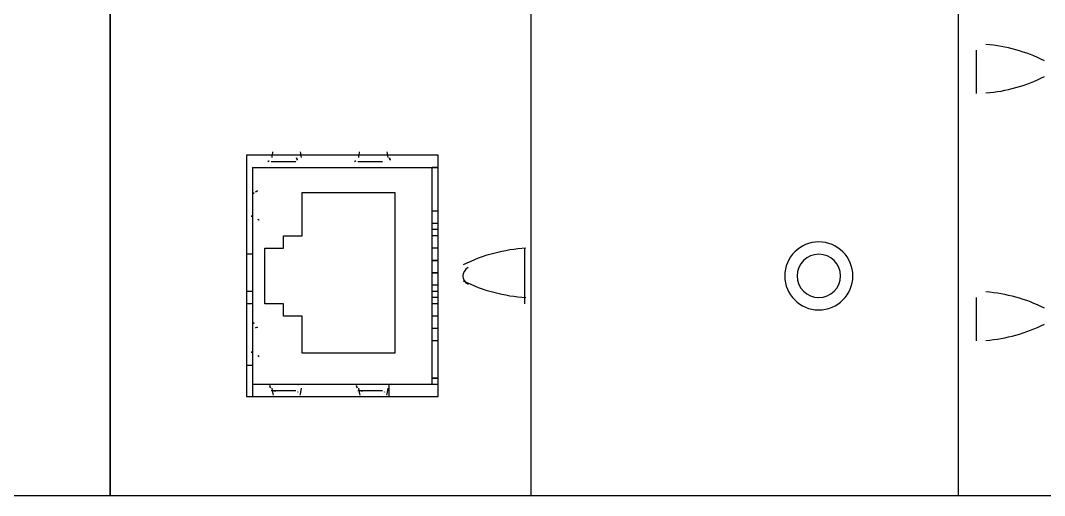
# Model space of a CAD drawing. Header units: inches. Extents: x 100535554 to 201081702, y 63708552 to 127420865.
# Drawn here: x 100541677.68 to 100541693.1, y 63710565.42 to 63710572.58 of the extents above; entities that cross this region are included whole.
import ezdxf

# ---------------------------------------------------------------- set-up
doc = ezdxf.new("R2010")
doc.units = ezdxf.units.IN
doc.header["$MEASUREMENT"] = 0

msp = doc.modelspace()

# ---------------------------------------------------------------- linework, layer by layer
at = {"color": 7, "linetype": 'Continuous', "lineweight": 25, "true_color": 0x000007}
for p, q in [((100541679.035, 63710565.42), (100541679.035, 63710585.456)), ((100541692.082, 63710571.478), (100541692.082, 63710572.13)), ((100541692.175, 63710572.13), (100541692.175, 63710572.13)), ((100541692.175, 63710571.478), (100541692.175, 63710571.478)), ((100541683.974, 63710570.546), (100541681.085, 63710570.546)), ((100541681.085, 63710570.546), (100541681.085, 63710566.911)), ((100541683.974, 63710566.911), (100541683.974, 63710570.546)), ((100541681.179, 63710570.36), (100541683.974, 63710570.36)), ((100541681.458, 63710570.453), (100541681.831, 63710570.453)), ((100541682.763, 63710570.453), (100541683.136, 63710570.453)), ((100541683.881, 63710567.098), (100541683.881, 63710570.36)), ((100541683.881, 63710567.098), (100541683.881, 63710570.36)), ((100541681.179, 63710569.987), (100541681.179, 63710569.521)), ((100541681.924, 63710569.987), (100541683.322, 63710569.987)), ((100541681.924, 63710569.334), (100541681.924, 63710569.987)), ((100541683.322, 63710569.987), (100541683.322, 63710567.564)), ((100541683.974, 63710569.707), (100541683.881, 63710569.707)), ((100541683.974, 63710569.521), (100541683.881, 63710569.521)), ((100541683.974, 63710569.428), (100541683.881, 63710569.428)), ((100541681.644, 63710569.334), (100541681.924, 63710569.334)), ((100541681.644, 63710569.148), (100541681.644, 63710569.334)), ((100541683.974, 63710569.334), (100541683.881, 63710569.334)), ((100541681.365, 63710569.148), (100541681.644, 63710569.148)), ((100541681.365, 63710568.309), (100541681.365, 63710569.148)), ((100541683.974, 63710569.148), (100541683.881, 63710569.148)), ((100541683.974, 63710569.148), (100541683.881, 63710569.148)), ((100541685.279, 63710568.309), (100541685.279, 63710569.148)), ((100541681.179, 63710569.055), (100541681.085, 63710569.055)), ((100541681.179, 63710568.496), (100541681.085, 63710568.496)), ((100541683.974, 63710568.589), (100541683.881, 63710568.589)), ((100541683.974, 63710568.496), (100541683.881, 63710568.496)), ((100541681.179, 63710568.309), (100541681.085, 63710568.309)), ((100541681.644, 63710568.309), (100541681.365, 63710568.309)), ((100541681.644, 63710568.123), (100541681.644, 63710568.309)), ((100541683.974, 63710568.403), (100541683.881, 63710568.403)), ((100541683.974, 63710568.309), (100541683.881, 63710568.309)), ((100541692.082, 63710567.75), (100541692.082, 63710568.403)), ((100541692.175, 63710568.403), (100541692.175, 63710568.403)), ((100541681.924, 63710568.123), (100541681.644, 63710568.123)), ((100541681.924, 63710567.564), (100541681.924, 63710568.123)), ((100541683.974, 63710568.123), (100541683.881, 63710568.123)), ((100541683.974, 63710568.123), (100541683.881, 63710568.123)), ((100541681.179, 63710567.937), (100541681.179, 63710567.471)), ((100541683.974, 63710567.937), (100541683.881, 63710567.937)), ((100541683.974, 63710567.75), (100541683.881, 63710567.75)), ((100541692.175, 63710567.75), (100541692.175, 63710567.75)), ((100541683.322, 63710567.564), (100541681.924, 63710567.564)), ((100541681.179, 63710567.377), (100541681.085, 63710567.377)), ((100541681.179, 63710567.098), (100541683.974, 63710567.098)), ((100541683.229, 63710567.098), (100541683.229, 63710566.911)), ((100541681.458, 63710567.005), (100541681.831, 63710567.005)), ((100541682.763, 63710567.005), (100541683.136, 63710567.005)), ((100541681.085, 63710566.911), (100541683.974, 63710566.911)), ((100541681.458, 63710566.911), (100541681.831, 63710566.911)), ((100541682.763, 63710566.911), (100541683.136, 63710566.911)), ((100541665.429, 63710565.42), (100541679.035, 63710565.42)), ((100541679.035, 63710565.42), (100541685.372, 63710565.42)), ((100541685.372, 63710565.42), (100541691.802, 63710565.42))]:
    msp.add_line(p, q, dxfattribs=at)
for points in [[(100541679.035, 63710585.456), (100541679.035, 63710582.288), (100541679.035, 63710565.42)], [(100541685.372, 63710565.42), (100541685.372, 63710582.288), (100541685.372, 63710585.456)], [(100541685.372, 63710565.42), (100541685.372, 63710582.288), (100541685.372, 63710585.456)], [(100541691.802, 63710585.456), (100541691.802, 63710582.288), (100541691.802, 63710565.42)], [(100541691.802, 63710582.288), (100541691.802, 63710565.42), (100541698.512, 63710565.42)], [(100541681.179, 63710570.36), (100541681.179, 63710567.098), (100541681.179, 63710566.911)]]:
    msp.add_lwpolyline(points, dxfattribs=at)
for points in [[(100541683.881, 63710570.36), (100541683.974, 63710570.36)], [(100541683.881, 63710568.962), (100541683.974, 63710568.962)], [(100541683.881, 63710568.775), (100541683.974, 63710568.775)], [(100541683.881, 63710567.191), (100541683.974, 63710567.191)]]:
    msp.add_lwpolyline(points, close=True, dxfattribs=at)
for points in [[(100541693.102, 63710571.971), (100541692.828, 63710572.108), (100541692.529, 63710572.192), (100541692.223, 63710572.216)], [(100541692.223, 63710571.485), (100541692.529, 63710571.51), (100541692.828, 63710571.593), (100541693.102, 63710571.731)], [(100541681.411, 63710570.453), (100541681.426, 63710570.453), (100541681.439, 63710570.473), (100541681.448, 63710570.506)], [(100541681.481, 63710570.596), (100541681.476, 63710570.575), (100541681.472, 63710570.547), (100541681.468, 63710570.514)], [(100541681.841, 63710570.506), (100541681.85, 63710570.473), (100541681.863, 63710570.453), (100541681.877, 63710570.453)], [(100541681.914, 63710570.514), (100541681.91, 63710570.547), (100541681.906, 63710570.575), (100541681.901, 63710570.596)], [(100541682.716, 63710570.453), (100541682.731, 63710570.453), (100541682.744, 63710570.473), (100541682.753, 63710570.506)], [(100541682.786, 63710570.596), (100541682.781, 63710570.575), (100541682.776, 63710570.547), (100541682.773, 63710570.514)], [(100541683.219, 63710570.514), (100541683.215, 63710570.547), (100541683.211, 63710570.575), (100541683.205, 63710570.596)], [(100541683.239, 63710570.506), (100541683.247, 63710570.473), (100541683.261, 63710570.453), (100541683.275, 63710570.453)], [(100541681.222, 63710569.998), (100541681.253, 63710570.006), (100541681.272, 63710570.02), (100541681.272, 63710570.033)], [(100541681.202, 63710569.976), (100541681.187, 63710569.974), (100541681.173, 63710569.972), (100541681.16, 63710569.97)], [(100541681.16, 63710569.631), (100541681.173, 63710569.629), (100541681.187, 63710569.627), (100541681.202, 63710569.625)], [(100541681.272, 63710569.567), (100541681.272, 63710569.581), (100541681.253, 63710569.594), (100541681.222, 63710569.603)], [(100541689.705, 63710569.241), (100541689.422, 63710569.241), (100541689.193, 63710569.012), (100541689.193, 63710568.729)], [(100541690.218, 63710568.729), (100541690.218, 63710569.012), (100541689.989, 63710569.241), (100541689.705, 63710569.241)], [(100541685.295, 63710569.145), (100541684.967, 63710569.128), (100541684.646, 63710569.043), (100541684.352, 63710568.895)], [(100541689.705, 63710569.055), (100541689.525, 63710569.055), (100541689.379, 63710568.909), (100541689.379, 63710568.729)], [(100541690.032, 63710568.729), (100541690.032, 63710568.909), (100541689.886, 63710569.055), (100541689.705, 63710569.055)], [(100541684.424, 63710568.854), (100541684.377, 63710568.83), (100541684.347, 63710568.782), (100541684.347, 63710568.729)], [(100541684.347, 63710568.729), (100541684.347, 63710568.676), (100541684.377, 63710568.627), (100541684.424, 63710568.604)], [(100541684.352, 63710568.655), (100541684.646, 63710568.508), (100541684.967, 63710568.423), (100541685.295, 63710568.406)], [(100541689.193, 63710568.729), (100541689.193, 63710568.446), (100541689.422, 63710568.216), (100541689.705, 63710568.216)], [(100541689.379, 63710568.729), (100541689.379, 63710568.549), (100541689.525, 63710568.403), (100541689.705, 63710568.403)], [(100541689.705, 63710568.216), (100541689.989, 63710568.216), (100541690.218, 63710568.446), (100541690.218, 63710568.729)], [(100541689.705, 63710568.403), (100541689.886, 63710568.403), (100541690.032, 63710568.549), (100541690.032, 63710568.729)], [(100541693.102, 63710568.243), (100541692.828, 63710568.381), (100541692.529, 63710568.464), (100541692.223, 63710568.488)], [(100541681.202, 63710568.019), (100541681.187, 63710568.017), (100541681.173, 63710568.015), (100541681.16, 63710568.013)], [(100541692.223, 63710567.758), (100541692.529, 63710567.782), (100541692.828, 63710567.865), (100541693.102, 63710568.003)], [(100541681.222, 63710567.947), (100541681.253, 63710567.956), (100541681.272, 63710567.969), (100541681.272, 63710567.983)], [(100541681.16, 63710567.581), (100541681.173, 63710567.579), (100541681.187, 63710567.577), (100541681.202, 63710567.575)], [(100541681.272, 63710567.517), (100541681.272, 63710567.531), (100541681.253, 63710567.544), (100541681.222, 63710567.553)], [(100541681.448, 63710567.044), (100541681.439, 63710567.078), (100541681.426, 63710567.098), (100541681.411, 63710567.098)], [(100541681.877, 63710567.098), (100541681.863, 63710567.098), (100541681.85, 63710567.078), (100541681.841, 63710567.044)], [(100541682.753, 63710567.044), (100541682.744, 63710567.078), (100541682.731, 63710567.098), (100541682.716, 63710567.098)], [(100541683.275, 63710567.098), (100541683.261, 63710567.098), (100541683.247, 63710567.078), (100541683.239, 63710567.044)], [(100541681.468, 63710567.037), (100541681.473, 63710566.991), (100541681.48, 63710566.955), (100541681.488, 63710566.934)], [(100541681.513, 63710566.998), (100541681.516, 63710566.991), (100541681.52, 63710566.984), (100541681.523, 63710566.977)], [(100541681.859, 63710566.977), (100541681.862, 63710566.984), (100541681.866, 63710566.991), (100541681.869, 63710566.998)], [(100541681.894, 63710566.934), (100541681.902, 63710566.955), (100541681.909, 63710566.991), (100541681.914, 63710567.037)], [(100541682.773, 63710567.037), (100541682.778, 63710566.991), (100541682.785, 63710566.955), (100541682.792, 63710566.934)], [(100541682.818, 63710566.998), (100541682.821, 63710566.991), (100541682.825, 63710566.984), (100541682.828, 63710566.977)], [(100541683.163, 63710566.977), (100541683.167, 63710566.984), (100541683.17, 63710566.991), (100541683.174, 63710566.998)], [(100541683.199, 63710566.934), (100541683.207, 63710566.955), (100541683.214, 63710566.991), (100541683.219, 63710567.037)]]:
    msp.add_open_spline(points, degree=3, dxfattribs=at)

doc.saveas('drawing.dxf')
